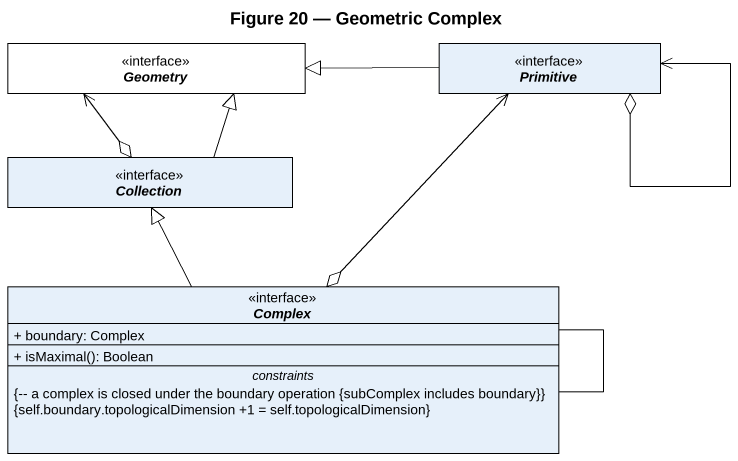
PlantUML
@startuml
title Figure 20 — Geometric Complex
hide circle
hide empty members
skinparam classAttributeIconSize 0
interface Geometry #FFFFFF
interface Primitive
interface Collection
interface Complex {
  + boundary: Complex
  --
  + isMaximal(): Boolean
  -- constraints --
  {-- a complex is closed under the boundary operation {subComplex includes boundary}}
  {self.boundary.topologicalDimension +1 = self.topologicalDimension}
}
Primitive -left-|> Geometry
Primitive o--> Primitive
Primitive <--o Complex
Collection o-up-> Geometry
Collection -up-|> Geometry
Complex -up-|> Collection
Complex -- Complex
@enduml
